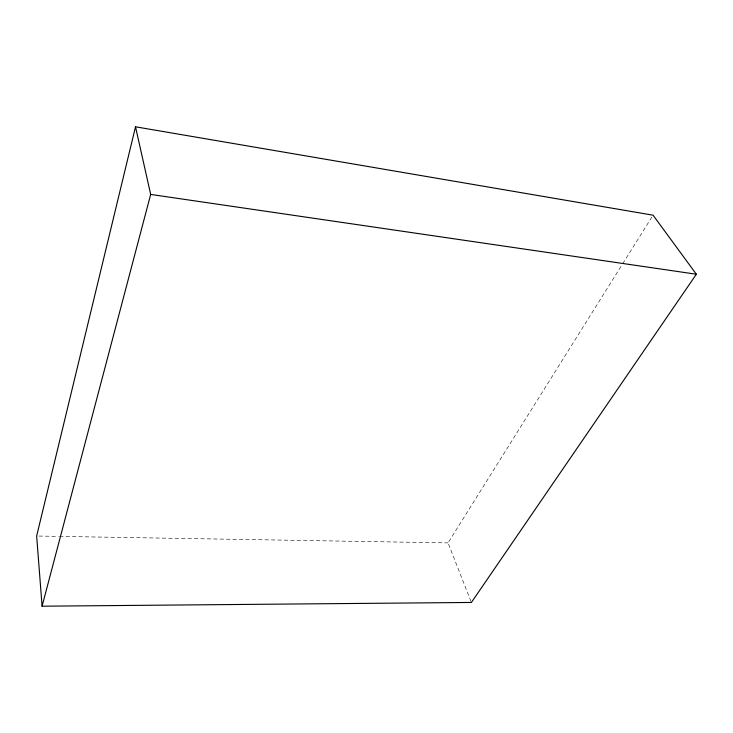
<?xml version="1.0" encoding="UTF-8"?>
<svg xmlns="http://www.w3.org/2000/svg" width="733" height="733" viewBox="0 0 733 733"><rect width="100%" height="100%" fill="white"/><g stroke="black" fill="none" stroke-linecap="round" stroke-linejoin="round"><path stroke-width="0.55" stroke-dasharray="3.67 2.75" d="M470.98 601.39L448.037 542.878L622.125 264.631M622.738 263.66L652.452 216.153M38.931 536.052L58.365 536.382M59.501 536.4L448.037 542.878"/><path stroke-width="1.1" d="M135.513 126.8L36.65 536.015L42.083 606.2L471.401 602.453L696.35 274.234L653.066 215.181L135.513 126.8L150.677 194.428L42.083 606.2M150.677 194.428L696.35 274.234"/></g></svg>
